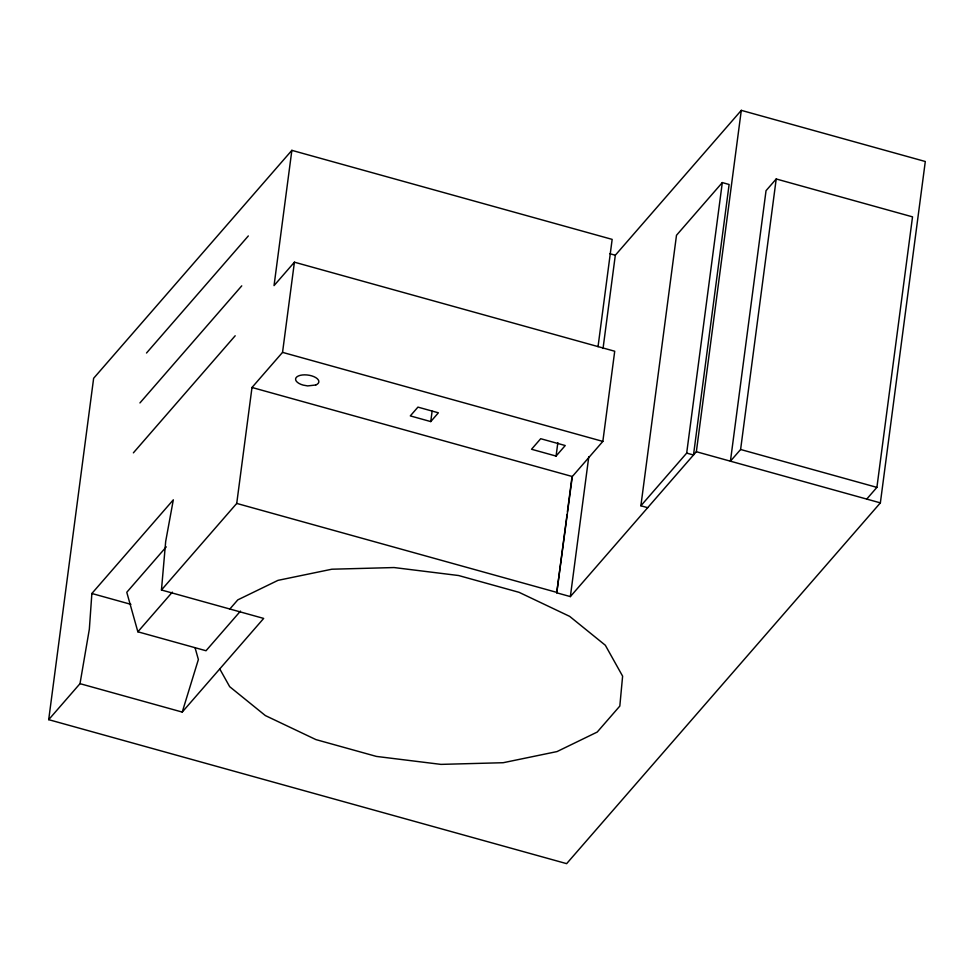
<?xml version="1.0" encoding="UTF-8"?>
<svg xmlns="http://www.w3.org/2000/svg" width="974" height="974" viewBox="0 0 974 974"><rect width="100%" height="100%" fill="white"/><g stroke="black" fill="none" stroke-linecap="round" stroke-linejoin="round"><path stroke-width="1.46" d="M80.002 683.663L182.235 712.079L263.674 618.417L161.453 590L165.69 541.398L173.323 499.832L91.873 593.495L89.34 629.204L80.002 683.663L48.7 719.664L566.637 863.646L880.362 502.876L925.3 161.501L741.299 110.354L615.312 255.237L603.04 348.473M48.7 719.664L93.638 378.289L291.859 150.349L612.159 239.385L598.036 346.671M161.453 590L236.731 503.424L251.998 387.482L282.545 352.369L294.416 262.189L614.716 351.237L602.845 441.405L572.31 476.529L556.738 592.813L570.362 596.599L696.349 451.717L741.299 110.354M291.859 150.349L274.047 285.601L294.416 262.189M430.752 421.584L438.385 412.806L417.943 407.12L410.298 415.898L430.752 421.584L432.115 411.174M556.069 456.076L565.237 445.532L540.704 438.714L531.536 449.257L556.069 456.076L557.846 442.646M556.738 592.813L567.051 514.516M567.44 511.508L572.006 476.883M570.362 596.599L588.783 456.745M640.88 505.786L676.492 235.27L722.306 182.588L729.112 184.488L693.5 455.004L686.682 453.105L640.88 505.786L647.686 507.685M686.682 453.105L722.306 182.588M776.217 178.972L766.039 190.673L730.427 461.189L740.605 449.489L776.217 178.972L912.528 216.861L876.904 487.377L866.726 499.09M182.235 712.079L198.379 659.52L195.092 647.82M146.514 353.014L248.321 235.939M139.939 402.932L241.747 285.857M133.377 452.849L235.184 335.774M166.274 546.852L126.778 592.289L137.858 631.797L206.013 650.742L240.493 611.088M137.858 631.797L172.337 592.143M229.84 609.018L237.79 599.874L277.98 580.358L331.83 569.218L394.056 567.55L458.584 575.524L519.093 592.338L569.656 616.372L605.329 645.251L622.617 676.163L619.817 706.077L597.22 732.058L557.031 751.575L503.181 762.715L440.954 764.383L376.427 756.421L315.917 739.595L265.354 715.573L229.681 686.682L219.759 668.931M609.858 253.715L615.312 255.237M740.605 449.489L876.904 487.377M696.349 451.717L880.362 502.876M282.545 352.369L602.845 441.405M251.998 387.482L572.31 476.529M236.731 503.424L557.043 592.46M91.873 593.495L130.906 604.343M315.734 385.01L307.638 385.911L303.158 385.107A11.725 5.406 7.5 0 1 296.948 376.804A11.725 5.406 7.5 0 1 313.981 376.682A11.725 5.406 7.5 0 1 315.734 385.01"/></g></svg>
